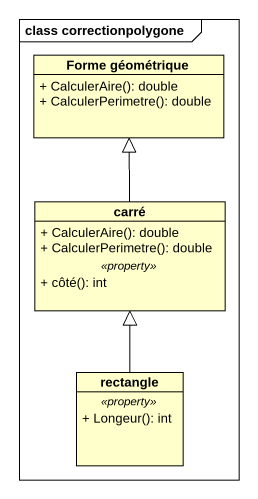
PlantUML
@startuml
mainframe class correctionpolygone
hide circle
hide empty members
skinparam classAttributeIconSize 0
class "Forme géométrique" as Forme_géométrique {
  + CalculerAire(): double
  + CalculerPerimetre(): double
}
class carré {
  + CalculerAire(): double
  + CalculerPerimetre(): double
  .. <<property>> ..
  + côté(): int
}
class "rectangle" as rectangle_ {
  .. <<property>> ..
  + Longeur(): int
}
carré -up-|> Forme_géométrique
rectangle_ -up-|> carré
@enduml
